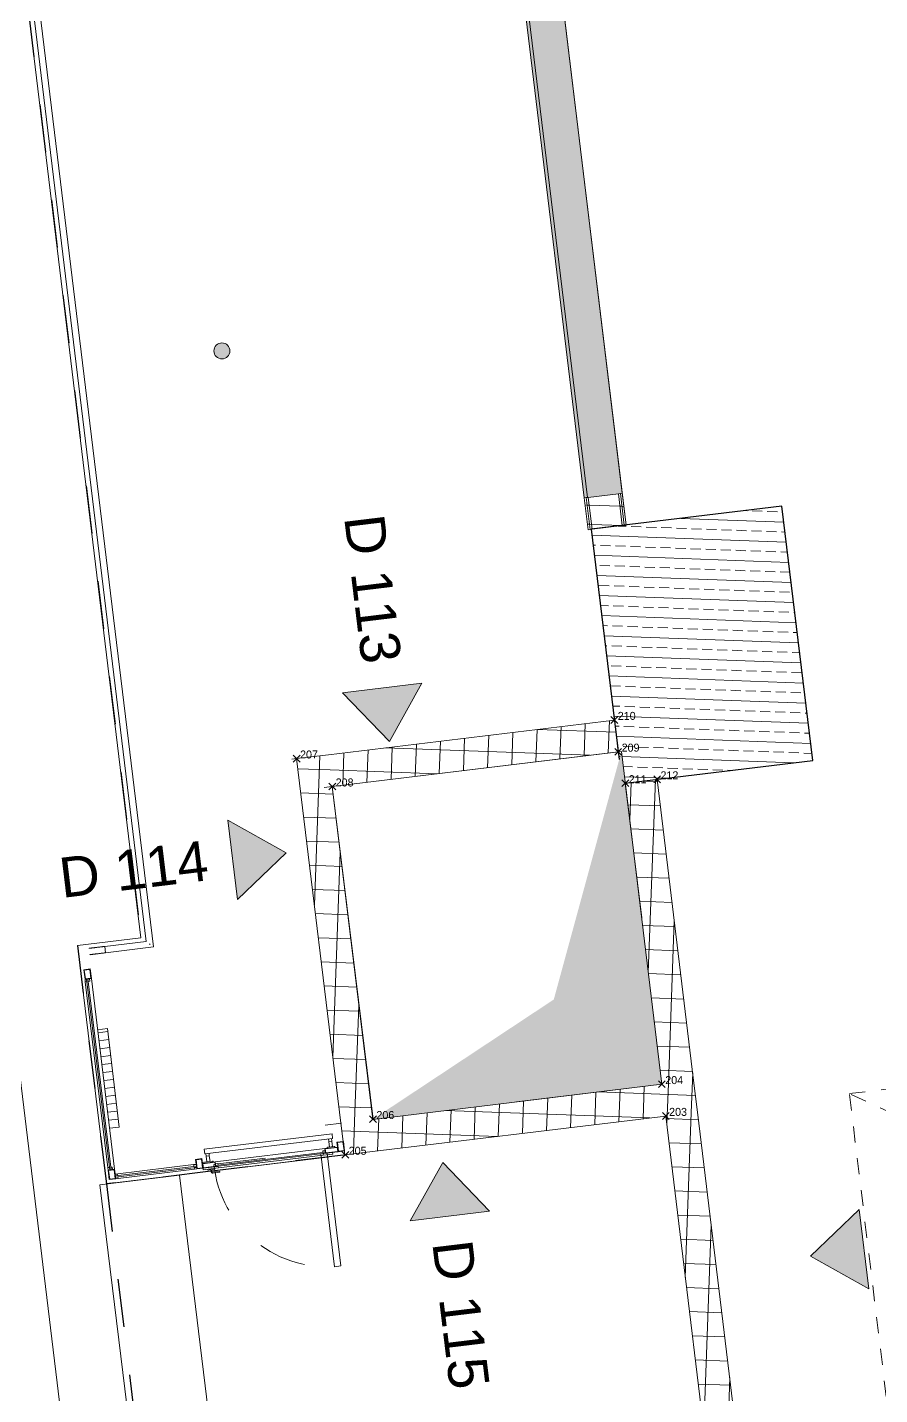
# Model space of a CAD drawing. Header units: metres. Extents: x 400403 to 400526, y 4543947 to 4544120.
# Drawn here: x 400443.17 to 400448.49, y 4544077.24 to 4544085.78 of the extents above; entities that cross this region are included whole.
import ezdxf

# ---------------------------------------------------------------- set-up
doc = ezdxf.new("R2010")
doc.units = ezdxf.units.M
for name, pattern in [('Dash', [0.6, 0.3, -0.3]), ('Dot 1mm', [0.09999999999999999, 0, -0.09999999999999999]), ('Hidden_2_', [0.6000000000000001, 0.4, -0.2])]:
    doc.linetypes.add(name, pattern=pattern)
for name, color, linetype, lineweight, true_color in [('A-----NPP', 7, 'Continuous', 15, 0x00a000), ('A_AREA', 4, 'Dash', 60, 0x00ffff), ('A_DOOR', 5, 'Continuous', 13, 0x0000ff), ('A_RC', 7, 'Continuous', 15, 0x007f00)]:
    doc.layers.add(name, color=color, linetype=linetype, lineweight=lineweight, true_color=true_color)
for name, color, linetype, lineweight in [('A-DETLGEM', 7, 'Continuous', 13), ('A_ELEVATION_2', 7, 'Continuous', 18), ('A_HANDRAIL', 7, 'Continuous', 5), ('A_HATCH', 7, 'Continuous', 18), ('A_PROJECTION', 7, 'Continuous', 5), ('A_SECTION_LINE', 7, 'Continuous', 5), ('A_TEXT_40', 7, 'Continuous', 5), ('A_WALL', 7, 'Continuous', 15), ('E-LITEEQM', 7, 'Continuous', 13), ('G-PLANOTM', 7, 'Continuous', 13)]:
    doc.layers.add(name, color=color, linetype=linetype, lineweight=lineweight)
doc.styles.add('Arial_1', font='Arial.ttf', dxfattribs={"height": 0.2499999999999998})
pattern_1 = [(45, (0, 0), (-0.1060660171779821, 0.1060660171779821), []), (135, (0, 0), (-0.1060660171779821, -0.1060660171779821), [])]
pattern_2 = [(45, (0, 0), (-0.08485281374238571, 0.08485281374238571), [])]

# ---------------------------------------------------------------- blocks, each defined once
blk = doc.blocks.new('Railing - balluster-3-2422213-PERON KAT _1_10 _-3_21_ KOTU TUĞLA DUVAR PLANI - 1_2')
at = {"layer": 'A_HANDRAIL', "color": 9, "true_color": 0xc0c0c0}
for p, q in [((1.149290304851974e-14, 0.09999999999996487), (-0.00233649790412032, 0.09999999999996487)), ((0.002336497904142958, 0.09999999999996487), (1.160438304608034e-14, 0.09999999999996487))]:
    blk.add_line(p, q, dxfattribs=at)
at = {"layer": 'A_HANDRAIL', "color": 9, "true_color": 0xc0c0c0, "flags": 128}
for points in [[(-0.01999999999996947, 0.1000000000000033), (-0.01999999999996947, 0.09600106658133595), (-0.01999999999996947, 0.0920085306030832), (-0.01999999999996947, 0.08802877927110549), (-0.01999999999996947, 0.08406817933857143), (-0.01999999999996947, 0.08013306692049216), (-0.01999999999997813, 0.07622973735728376), (-0.01999999999996947, 0.07236443514358318), (-0.01999999999996947, 0.06854334393838737), (-0.01999999999997813, 0.06477257667249048), (-0.01999999999997813, 0.0610581657691366), (-0.01999999999996947, 0.05740605349339981), (-0.01999999999996947, 0.0538220824458581), (-0.01999999999996947, 0.05031198621562659), (-0.01999999999996947, 0.0468813802079098), (-0.01999999999996947, 0.04353575266049266), (-0.01999999999996947, 0.04028045586375417), (-0.01999999999996947, 0.0371206975981512), (-0.01999999999997813, 0.03406153280285094), (-0.01999999999996947, 0.03110785548893989), (-0.01999999999996947, 0.02826439091005195), (-0.01999999999997813, 0.02553568800290762), (-0.01999999999997813, 0.02292611211010901), (-0.01999999999997813, 0.02043983799636163), (-0.01999999999997813, 0.01808084316990429), (-0.01999999999996947, 0.01585290151920937), (-0.01999999999997813, 0.01375957727566504), (-0.01999999999996947, 0.01180421931150452), (-0.01999999999997813, 0.009989955782346908), (-0.01999999999997813, 0.00831968912282207), (-0.01999999999996947, 0.006796091403271009), (-0.01999999999997813, 0.005421600055045599), (-0.01999999999996947, 0.004198413971069385), (-0.01999999999997813, 0.003128489988169713), (-0.01999999999996947, 0.002213539756461205), (-0.01999999999996947, 0.0014550270011473), (-0.01999999999996947, 0.0008541651808287498), (-0.01999999999996947, 0.0004119155462347181), (-0.01999999999997813, 0.0001289856024388428), (-0.01999999999997813, 5.827977003195884e-06), (-0.01999999999996947, -8.662937034387142e-15)], [(0.02000000000002144, 0), (0.0200000000000301, 7.998933390256298e-05), (0.0200000000000301, 0.0003198293697364079), (0.0200000000000301, 0.0007191364146111937), (0.0200000000000301, 0.001277271662432486), (0.0200000000000301, 0.001993342215877101), (0.0200000000000301, 0.002866202514790143), (0.0200000000000301, 0.003894456168915963), (0.0200000000000301, 0.005076458191757752), (0.02000000000002144, 0.006410317632200224), (0.02000000000002144, 0.007893900599706854), (0.0200000000000301, 0.009524833677993524), (0.02000000000002144, 0.0113005077220718), (0.0200000000000301, 0.01321808203222959), (0.0200000000000301, 0.01527448889865552), (0.02000000000002144, 0.01746643850903615), (0.0200000000000301, 0.01979042421156737), (0.0200000000000301, 0.02224272812490785), (0.0200000000000301, 0.02481942708590907), (0.0200000000000301, 0.02751639892590449), (0.02000000000002144, 0.03032932906528379), (0.0200000000000301, 0.03325371741586983), (0.0200000000000301, 0.03628488558013988), (0.0200000000000301, 0.03941798433564802), (0.0200000000000301, 0.0426480013927546), (0.0200000000000301, 0.0459697694131793), (0.0200000000000301, 0.04937797427672147), (0.0200000000000301, 0.05286716358262468), (0.0200000000000301, 0.05643175537232271), (0.0200000000000301, 0.06006604705937696), (0.02000000000002144, 0.06376422455232879), (0.0200000000000301, 0.06752037155612099), (0.0200000000000301, 0.0713284790367984), (0.0200000000000301, 0.07518245483476033), (0.0200000000000301, 0.0790761334108507), (0.0200000000000301, 0.08300328570996943), (0.0200000000000301, 0.08695762912618757), (0.0200000000000301, 0.09093283755356912), (0.0200000000000301, 0.09492255150663854), (0.0200000000000301, 0.098920388294173), (0.0200000000000301, 0.1000000000000033)]]:
    blk.add_lwpolyline(points, dxfattribs=at)
blk = doc.blocks.new('Railing - Railing-2421501-PERON KAT _1_10 _-3_21_ KOTU TUĞLA DUVAR PLANI - 1_2')
at = {"rotation": 324.0000000000003}
blk.add_blockref('Railing - balluster-3-2422213-PERON KAT _1_10 _-3_21_ KOTU TUĞLA DUVAR PLANI - 1_2', (39.66107619620168, 25.71316695641806), dxfattribs=at)
blk = doc.blocks.new('Top Rail Type - Top Rail_Internal_-2422219-PERON KAT _1_10 _-3_21_ KOTU TUĞLA DUVAR PLANI - 1_2')
at = {"layer": 'A_HANDRAIL', "color": 9, "true_color": 0xc0c0c0}
for p, q in [((39.91237047226997, 26.02501782238224), (28.91794168563008, 34.01317330636919)), ((28.89442982205756, 33.98081295607213), (39.85649871187574, 26.01616900617887)), ((39.85649871187574, 26.01616900617887), (39.70367438154346, 25.80582436090142)), ((39.73603506131847, 25.78231295080972), (39.91237047226997, 26.02501782238224)), ((39.7217449879427, 25.79269529684549), (39.71796445491916, 25.79544201486562))]:
    blk.add_line(p, q, dxfattribs=at)
blk.add_open_spline([(39.88117259773889, 26.02007536212536), (39.88165186392017, 26.02014979205661), (39.88274114001118, 26.02031957047269), (39.8844345921, 26.02059341426073), (39.88612804403722, 26.02086725815935), (39.88721732037897, 26.02103703639251), (39.88769658649818, 26.02111146636905)], degree=3, knots=[0.4627283698564631, 0.4627283698564631, 0.4627283698564631, 0.4627283698564631, 0.4791666666666667, 0.5, 0.5208333333333334, 0.5372716301434499, 0.5372716301434499, 0.5372716301434499, 0.5372716301434499], dxfattribs=at)
blk = doc.blocks.new('Top Rail Type - Top Rail_Internal_-V13-PERON KAT _1_10 _-3_21_ KOTU TUĞLA DUVAR PLANI - 1_2')
at = {"layer": 'A_HANDRAIL', "color": 9, "true_color": 0xc0c0c0}
for p, q in [((28.91794168563005, 34.01317330636916), (39.91237047226994, 26.02501782238222)), ((28.89442982205755, 33.98081295607211), (39.8564987118757, 26.01616900617886)), ((39.8564987118757, 26.01616900617886), (39.70367438154343, 25.8058243609014)), ((39.91237047226994, 26.02501782238222), (39.73603506131844, 25.78231295080971)), ((39.73603506131844, 25.78231295080971), (39.70367438154343, 25.8058243609014))]:
    blk.add_line(p, q, dxfattribs=at)
blk = doc.blocks.new('C1060_30_TUNNEL_PLATFORM EDGE - C1060_30_TUNNEL_PLATFORM EDGE-4192308-PERON KAT _1_10 _-3_21_ KOTU TUĞLA DUVAR PLANI - 1_2')
at = {"layer": 'G-PLANOTM'}
for p, q in [((0, 1.499999979749506), (0, 1.999999979749713)), ((63.81826129449785, 1.999999979749713), (0, 1.999999979749713)), ((63.13007033426197, 1.499999979749506), (0, 1.499999979749506))]:
    blk.add_line(p, q, dxfattribs=at)
blk = doc.blocks.new('E1010_70_PLATFORM ENDING DOOR - INT HOLLOW METAL-4233774-PERON KAT _1_10 _-3_21_ KOTU TUĞLA DUVAR PLANI - 1_2')
at = {"layer": 'A_DOOR', "color": 176, "true_color": 0x00007f}
for p, q in [((-0.3549999999999646, 0.7850000000000066), (-0.3149999999999646, 0.7850000000000066)), ((-0.3549999999999658, 0.07500000000000649), (-0.3549999999999646, 0.7850000000000066)), ((-0.3149999999999646, 0.7850000000000066), (-0.3149999999999658, 0.07500000000000637)), ((-0.3549999999999658, 0.07500000000000649), (-0.3149999999999658, 0.07500000000000642))]:
    blk.add_line(p, q, dxfattribs=at)
at = {"layer": 'A_DOOR', "color": 7, "lineweight": 5}
for p, q in [((0.3549999999999663, 0.1000000000009694), (-0.3550000000000071, 0.1000000000009717)), ((0.2072335025380465, 0.1000000000009698), (0.3549999999999663, 0.1000000000009694))]:
    blk.add_line(p, q, dxfattribs=at)
at = {"layer": 'A_DOOR'}
for p, q in [((0.368749999999992, 0.1124999999999939), (0.326249999999992, 0.1124999999999939)), ((0.326249999999992, 0.107499999999994), (0.368749999999992, 0.107499999999994)), ((0.354999999999967, 0.0900000000000142), (0.3549999999999713, 0.08500000000001533)), ((0.3563397459621478, 0.08999999999999421), (0.354999999999992, 0.08999999999999421)), ((0.354999999999992, 0.08999999999999421), (0.3649999999999921, 0.08999999999999421)), ((0.3649999999999921, 0.08999999999999421), (0.387499999999992, 0.08999999999999421)), ((0.373749999999992, 0.102499999999994), (0.373749999999992, 0.08999999999999415)), ((0.378749999999992, 0.08999999999999415), (0.378749999999992, 0.102499999999994)), ((0.387499999999992, 0.08999999999999421), (0.397499999999992, 0.08999999999999421)), ((0.397499999999992, 0.08999999999999421), (0.3961602540378363, 0.08999999999999421)), ((0.3974999999999703, 0.08500000000001533), (0.3974999999999659, 0.0900000000000142)), ((-0.4088969128587078, 0.0450000000000071), (-0.4088969128587078, 0.03947030485129997)), ((-0.4048619663790108, 0.03947030485128616), (-0.4088969128586765, 0.03947030485128615)), ((-0.4088969128586771, 0.03947030485128615), (-0.406128127817383, 0.03947030485128616)), ((-0.3640883171177384, 0.03947030485128614), (-0.4048619663790108, 0.03947030485128607)), ((-0.3945797254728821, 0.03947030485128535), (-0.3945797254728819, 0.003612440475016211)), ((-0.3945797254728815, 0.003612440475016215), (-0.3745797254728815, 0.003612440475016254)), ((-0.3945797254728814, -0.01174669302401359), (-0.3945797254728815, 0.003612440475016215)), ((-0.374579725472882, 0.03947030485128538), (-0.374579725472882, 0.003612440475016249)), ((-0.374579725472882, 0.003612440475016194), (-0.3745797254728819, -0.01175939147384007)), ((-0.3600725658610873, 0.03947030485128617), (-0.3640883171177384, 0.03947030485128616)), ((-0.3629821546982512, 0.03947030485128616), (-0.3600725658610869, 0.03947030485128617)), ((-0.3600725658611169, 0.03947030485130863), (-0.3600725658611126, 0.0450000000000071)), ((-0.345000000000015, 0.0449999999999941), (0.3449999999999889, 0.0449999999999941)), ((-0.3300000000000079, 0.08499999999999422), (0.3299999999999923, 0.08499999999999172)), ((0.3581801474066238, 0.0450000000000071), (0.3581801474066151, 0.03947030485130863)), ((0.3621958986632987, 0.03947030485128752), (0.3581801474066478, 0.0394703048512875)), ((0.3581801474066484, 0.0394703048512875), (0.3610897362438126, 0.03947030485128752)), ((0.4119695518584635, 0.03947030485128761), (0.3621958986632987, 0.03947030485128752)), ((0.3770827252608803, 0.03947030485128752), (0.3770827252608804, 0.003612440475018922)), ((0.3770827252608809, 0.003612440475018927), (0.3970827252608808, 0.003612440475018965)), ((0.3770827252608809, -0.01174289858431467), (0.3770827252608809, 0.003612440475018925)), ((0.3970827252608803, 0.03947030485128755), (0.3970827252608804, 0.003612440475018961)), ((0.3970827252608804, 0.003612440475018956), (0.3970827252608805, -0.01174289858431473)), ((0.4160044983381292, 0.03947030485128761), (0.4119695518584635, 0.03947030485128761)), ((0.4132357132968352, 0.03947030485128761), (0.4160044983381294, 0.03947030485128761)), ((0.4160044983381087, 0.03947030485130863), (0.4160044983381, 0.0450000000000071)), ((0.4649999999999923, 0.04499999999999139), (0.9749999999999921, 0.04499999999999139)), ((0.9599999999999896, 0.07499999999999162), (0.4799999999999947, 0.07499999999999162)), ((0.974999999999992, 0.01499999999999172), (0.974999999999992, -1.185000000000009)), ((0.4044440494718994, -0.01174289858429213), (-0.4005559505281082, -0.01174289858429213)), ((-0.4005559505280793, -0.04174289858431221), (-0.4005559505280795, -0.01174289858431221)), ((-0.4005559505281082, -0.04174289858429397), (0.4044440494718994, -0.04174289858429397)), ((0.4044440494719205, -0.01174289858430946), (0.4044440494719206, -0.04174289858430946)), ((1.014999999999992, -1.170000000000006), (1.014999999999992, -1.082867129298393e-14))]:
    blk.add_line(p, q, dxfattribs=at)
at = {"layer": 'A_DOOR', "lineweight": 15}
for p, q in [((-0.4250000000000078, 0.07499999999999432), (-0.4650000000000077, 0.07499999999999432)), ((-0.4650000000000077, 0.07499999999999432), (-0.4650000000000079, 0.01499999999999442)), ((-0.4650000000000079, 0.01499999999999442), (-0.4250000000000079, 0.01499999999999442)), ((-0.4625000000000079, 0.0174999999999944), (-0.4625000000000078, 0.07249999999999435)), ((-0.4625000000000078, 0.07249999999999435), (-0.4275000000000077, 0.07249999999999435)), ((-0.4275000000000079, 0.0174999999999944), (-0.4625000000000079, 0.0174999999999944)), ((-0.4275000000000077, 0.07249999999999435), (-0.4275000000000079, 0.0174999999999944)), ((-0.3450000000000079, 0.07499999999999432), (-0.4250000000000079, 0.07499999999999432)), ((-0.4250000000000079, 0.07499999999999432), (-0.4250000000000079, 0.0449999999999941)), ((-0.4250000000000079, 0.01499999999999442), (-0.4250000000000078, 0.07499999999999432)), ((-0.4250000000000079, 0.0449999999999941), (-0.3450000000000079, 0.0449999999999941)), ((-0.4225000000000079, 0.04749999999999407), (-0.4225000000000079, 0.07249999999999435)), ((-0.4225000000000079, 0.07249999999999435), (-0.3475000000000079, 0.07249999999999435)), ((-0.3475000000000079, 0.04749999999999407), (-0.4225000000000079, 0.04749999999999407)), ((-0.3300000000000079, 0.08499999999999422), (-0.3900000000000078, 0.08499999999999422)), ((-0.3900000000000078, 0.08499999999999422), (-0.3900000000000078, 0.07499999999999432)), ((-0.3900000000000078, 0.07499999999999432), (-0.330000000000008, 0.07499999999999432)), ((-0.3475000000000079, 0.07249999999999435), (-0.3475000000000079, 0.04749999999999407)), ((0.3449999999999924, 0.07499999999999432), (-0.3450000000000079, 0.07499999999999432)), ((-0.3450000000000079, 0.07499999999999432), (-0.3450000000000079, 0.0669999999999918)), ((-0.3450000000000079, 0.0449999999999941), (-0.3450000000000079, 0.07499999999999432)), ((-0.3450000000000079, 0.0669999999999918), (0.3449999999999924, 0.0669999999999918)), ((-0.330000000000008, 0.06699999999999397), (-0.3450000000000079, 0.06699999999999397)), ((-0.3450000000000079, 0.06699999999999397), (-0.3450000000000079, 0.05699999999999408)), ((-0.3450000000000079, 0.05699999999999408), (-0.330000000000008, 0.05699999999999408)), ((-0.330000000000008, 0.07499999999999432), (-0.3300000000000079, 0.08499999999999422)), ((-0.330000000000008, 0.05699999999999408), (-0.330000000000008, 0.06699999999999397)), ((0.4249999999999924, 0.08499999999999151), (0.3299999999999924, 0.08499999999999151)), ((0.3299999999999924, 0.08499999999999151), (0.3299999999999924, 0.07499999999999162)), ((0.3299999999999924, 0.07499999999999162), (0.4249999999999923, 0.07499999999999162)), ((0.3449999999999924, 0.0669999999999918), (0.3299999999999924, 0.0669999999999918)), ((0.3299999999999924, 0.0669999999999918), (0.3299999999999924, 0.05699999999999192)), ((0.3299999999999924, 0.05699999999999192), (0.3449999999999924, 0.05699999999999192)), ((0.3449999999999924, 0.0669999999999918), (0.3449999999999924, 0.07499999999999432)), ((0.4249999999999923, 0.07499999999999162), (0.3449999999999924, 0.07499999999999162)), ((0.3449999999999924, 0.07499999999999162), (0.3449999999999924, 0.04499999999999139)), ((0.3449999999999924, 0.05699999999999192), (0.3449999999999924, 0.0669999999999918)), ((0.3449999999999924, 0.04499999999999139), (0.4249999999999923, 0.04499999999999139)), ((0.3474999999999923, 0.04749999999999137), (0.3474999999999923, 0.07249999999999164)), ((0.3474999999999923, 0.07249999999999164), (0.4224999999999923, 0.07249999999999164)), ((0.4224999999999923, 0.04749999999999137), (0.3474999999999923, 0.04749999999999137)), ((0.4224999999999923, 0.07249999999999164), (0.4224999999999923, 0.04749999999999137)), ((0.4249999999999923, 0.07499999999999162), (0.4249999999999924, 0.08499999999999151)), ((0.4249999999999923, 0.04499999999999139), (0.4249999999999923, 0.07499999999999162)), ((0.4649999999999924, 0.07499999999999162), (0.4249999999999923, 0.07499999999999162)), ((0.4249999999999923, 0.07499999999999162), (0.4249999999999922, 0.01499999999999172)), ((0.4249999999999922, 0.01499999999999172), (0.4649999999999923, 0.01499999999999172)), ((0.4274999999999923, 0.01749999999999169), (0.4274999999999924, 0.07249999999999164)), ((0.4274999999999924, 0.07249999999999164), (0.4624999999999925, 0.07249999999999164)), ((0.4624999999999923, 0.01749999999999169), (0.4274999999999923, 0.01749999999999169)), ((0.4624999999999925, 0.07249999999999164), (0.4624999999999923, 0.01749999999999169)), ((0.4799999999999925, 0.07499999999999324), (0.4649999999999924, 0.07499999999999324)), ((0.4649999999999924, 0.07499999999999324), (0.4649999999999924, 0.06499999999999334)), ((0.4649999999999923, 0.01499999999999172), (0.4649999999999924, 0.07499999999999162)), ((0.974999999999992, 0.06499999999999388), (0.4649999999999921, 0.06499999999999388)), ((0.4649999999999921, 0.06499999999999388), (0.4649999999999921, 0.05699999999999138)), ((0.4649999999999924, 0.06499999999999334), (0.4799999999999925, 0.06499999999999334)), ((0.4649999999999921, 0.05699999999999138), (0.974999999999992, 0.05699999999999138)), ((0.4799999999999925, 0.05699999999999138), (0.4649999999999924, 0.05699999999999138)), ((0.4649999999999924, 0.05699999999999138), (0.4649999999999924, 0.04699999999999148)), ((0.4649999999999924, 0.04699999999999148), (0.4799999999999925, 0.04699999999999148)), ((0.4799999999999925, 0.06499999999999334), (0.4799999999999925, 0.07499999999999324)), ((0.4799999999999925, 0.04699999999999148), (0.4799999999999925, 0.05699999999999138)), ((0.9749999999999921, 0.07499999999999162), (0.959999999999992, 0.07499999999999162)), ((0.959999999999992, 0.07499999999999162), (0.959999999999992, 0.06499999999999172)), ((0.959999999999992, 0.06499999999999172), (0.9749999999999921, 0.06499999999999172)), ((0.9749999999999921, 0.05699999999998975), (0.959999999999992, 0.05699999999998975)), ((0.959999999999992, 0.05699999999998975), (0.959999999999992, 0.04699999999998986)), ((0.959999999999992, 0.04699999999998986), (0.9749999999999921, 0.04699999999998986)), ((0.9749999999999921, 0.06499999999999172), (0.9749999999999921, 0.07499999999999162)), ((1.014999999999992, 0.07499999999999162), (0.9749999999999922, 0.07499999999999162)), ((0.9749999999999922, 0.07499999999999162), (0.974999999999992, 0.01499999999999172)), ((0.974999999999992, 0.05699999999999138), (0.974999999999992, 0.06499999999999388)), ((0.9749999999999921, 0.04699999999998986), (0.9749999999999921, 0.05699999999998975)), ((0.974999999999992, 0.01499999999999172), (1.014999999999992, 0.01499999999999172)), ((0.9774999999999919, 0.01749999999999007), (0.9774999999999922, 0.07249999999999002)), ((0.9774999999999922, 0.07249999999999002), (1.012499999999992, 0.07249999999999002)), ((1.012499999999992, 0.01749999999999007), (0.9774999999999919, 0.01749999999999007)), ((0.9869999999999904, 0.01499999999999172), (0.9869999999999904, -8.595257838805992e-15)), ((0.9969999999999903, 0.01499999999999165), (0.9869999999999904, 0.01499999999999172)), ((0.9969999999999897, 0.01499999999999172), (0.9969999999999886, -1.185000000000009)), ((1.004999999999992, 0.01499999999999171), (0.9969999999999897, 0.01499999999999172)), ((0.9969999999999903, -8.662937034387142e-15), (0.9969999999999903, 0.01499999999999165)), ((1.004999999999991, -1.185000000000009), (1.004999999999992, 0.01499999999999172)), ((1.004999999999992, 0.01499999999999172), (1.004999999999992, -8.595257838805992e-15)), ((1.014999999999992, 0.01499999999999165), (1.004999999999992, 0.01499999999999172)), ((1.012499999999992, 0.07249999999999002), (1.012499999999992, 0.01749999999999007)), ((1.014999999999992, 0.01499999999999172), (1.014999999999992, 0.07499999999999162)), ((1.014999999999992, -8.662937034387142e-15), (1.014999999999992, 0.01499999999999165)), ((0.9869999999999904, -8.595257838805992e-15), (0.9969999999999903, -8.662937034387142e-15)), ((1.004999999999992, -8.595257838805992e-15), (1.014999999999992, -8.662937034387142e-15)), ((1.014999999999992, -1.185000000000009), (0.9749999999999922, -1.185000000000009)), ((0.9749999999999922, -1.185000000000009), (0.974999999999992, -1.245000000000009)), ((0.9774999999999919, -1.242500000000011), (0.9774999999999922, -1.187500000000011)), ((0.9774999999999922, -1.187500000000011), (1.012499999999992, -1.187500000000011)), ((0.9869999999999888, -1.170000000000009), (0.9869999999999886, -1.185000000000009)), ((0.9969999999999885, -1.170000000000009), (0.9869999999999888, -1.170000000000009)), ((0.9869999999999886, -1.185000000000009), (0.9969999999999881, -1.185000000000009)), ((0.9969999999999881, -1.185000000000009), (0.9969999999999885, -1.170000000000009)), ((0.9969999999999886, -1.185000000000009), (1.004999999999991, -1.185000000000009)), ((1.004999999999991, -1.170000000000009), (1.00499999999999, -1.185000000000009)), ((1.01499999999999, -1.170000000000009), (1.004999999999991, -1.170000000000009)), ((1.00499999999999, -1.185000000000009), (1.01499999999999, -1.185000000000009)), ((1.012499999999992, -1.187500000000011), (1.012499999999992, -1.242500000000011)), ((1.01499999999999, -1.185000000000009), (1.01499999999999, -1.170000000000009)), ((1.014999999999992, -1.245000000000009), (1.014999999999992, -1.185000000000009)), ((0.974999999999992, -1.245000000000009), (1.014999999999992, -1.245000000000009)), ((1.012499999999992, -1.242500000000011), (0.9774999999999919, -1.242500000000011))]:
    blk.add_line(p, q, dxfattribs=at)
at = {"layer": 'A_DOOR', "color": 7, "linetype": 'Dash', "lineweight": 5}
for p, q in [((0.3299999999999904, 0.06000000000096977), (-0.2504822335025483, 0.06000000000097165)), ((0.2072335025380255, 0.06000000000097017), (0.3299999999999879, 0.06000000000096977)), ((0.3474999999999928, 0.06000000000096972), (0.3549999999999531, 0.06000000000096969)), ((0.3549999999999531, 0.06000000000096969), (0.3474999999999936, 0.06000000000096972))]:
    blk.add_line(p, q, dxfattribs=at)
at = {"layer": 'A_DOOR', "linetype": 'Dash', "lineweight": 5}
blk.add_arc((-0.3549999999999656, 0.07500000000000649), 0.7100000000000009, 358.999999999999, 89.99999999999997, dxfattribs=at)
at = {"layer": 'A_DOOR'}
for centre, radius, start, end in [((0.326249999999992, 0.1099999999999939), 0.002500000000000002, 90, 269.9999999999996), ((0.368749999999992, 0.102499999999994), 0.009999999999999986, 359.9999999999989, 89.9999999999993), ((0.368749999999992, 0.102499999999994), 0.005000000000000013, 1.526666247102488e-13, 90.00000000000017)]:
    blk.add_arc(centre, radius, start, end, dxfattribs=at)
blk = doc.blocks.new('M_Pendant Light - Linear - Lamp - 620mm - 120V-5291967-PERON KAT _1_10 _-3_21_ KOTU TUĞLA DUVAR PLANI - 1_2')
at = {"layer": 'E-LITEEQM'}
for p, q in [((-0.3100000000000052, 0.03999999999999997), (-0.3100000000000052, -0.02145037555258193)), ((0.3099999999999954, 0.03999999999999997), (-0.3100000000000052, 0.03999999999999997)), ((-0.2900000000000187, -0.02145065582055754), (-0.2900000000000187, 0.04000000000000271)), ((-0.2400000000000233, -0.02145135649050857), (-0.2400000000000233, 0.03999999999999996)), ((-0.1900000000000279, -0.02145205716045652), (-0.1900000000000279, 0.03999999999999996)), ((-0.1400000000000279, -0.02145275783040933), (-0.1400000000000279, 0.03999999999999997)), ((-0.09000000000002786, -0.02145345850034925), (-0.09000000000002786, 0.03999999999999997)), ((-0.04000000000002786, -0.0214541591703101), (-0.04000000000002786, 0.03999999999999999)), ((-0.04000000000000844, -0.02145415917030917), (-0.04000000000000844, 0.03999999999999997)), ((0.009999999999976746, -0.02145485984025139), (0.009999999999976746, 0.03999999999999997)), ((0.009999999999991568, -0.02145485984025139), (0.009999999999991568, 0.03999999999999997)), ((0.05999999999997675, -0.02145556051019118), (0.05999999999997675, 0.03999999999999997)), ((0.05999999999999157, -0.02145556051020165), (0.05999999999999157, 0.03999999999999997)), ((0.1099999999999916, -0.02145626118015192), (0.1099999999999916, 0.03999999999999997)), ((0.1599999999999916, -0.02145696185010218), (0.1599999999999916, 0.03999999999999997)), ((0.2099999999999916, -0.02145766252005002), (0.2099999999999916, 0.03999999999999997)), ((0.2599999999999916, -0.02145836319000028), (0.2599999999999916, 0.03999999999999997)), ((0.3099999999999916, -0.02145906385995055), (0.3099999999999916, 0.03999999999999997)), ((0.3099999999999954, -0.0214590638599425), (0.3099999999999954, 0.03999999999999997))]:
    blk.add_line(p, q, dxfattribs=at)
blk = doc.blocks.new('M09-PRT-S24-ZZ-M3-ARC-01_rvt-1-PERON KAT _1_10 _-3_21_ KOTU TUĞLA DUVAR PLANI - 1_2')
at = {"layer": 'A_HATCH', "lineweight": 5, "true_color": 0x787878}
h = blk.add_hatch(dxfattribs=at)
h.set_pattern_fill('FP_3', color=8, style=0, pattern_type=2)
h.set_pattern_definition(pattern_2)
h.paths.add_polyline_path([(39.86803636429693, 29.8089388090975), (39.97971556223251, 29.96265203802874), (39.81791216335751, 30.08020908848724), (39.70623296542195, 29.926495859556)], flags=0)
h = blk.add_hatch(dxfattribs=at)
h.set_pattern_fill('FP_2', color=8, style=0, pattern_type=2)
h.set_pattern_definition(pattern_1)
h.paths.add_polyline_path([(39.94000133498034, 27.52616783026767), (40.99772123016041, 28.98199437091617), (40.83591783128542, 29.09955142137467), (39.77819793610535, 27.64372488072617)], flags=0)
h = blk.add_hatch(dxfattribs=at)
h.set_pattern_fill('FP_2', color=8, style=0, pattern_type=2)
h.set_pattern_definition(pattern_1)
h.paths.add_polyline_path([(42.7036797284086, 27.76758735522955), (42.8212396738873, 27.92938865070968), (41.28901891760837, 29.04265407936376), (41.17145897212968, 28.88085278388364), (42.70363065206353, 27.76762301262298)], flags=0)
h = blk.add_hatch(dxfattribs=at)
h.set_pattern_fill('FP_2', color=8, style=0, pattern_type=2)
h.set_pattern_definition(pattern_1)
h.paths.add_polyline_path([(41.67808467483531, 26.01586183068234), (42.98303325570087, 27.81183430974867), (42.82123196019484, 27.92939425524617), (41.51628548280186, 26.13342467114359)], flags=0)
h = blk.add_hatch(dxfattribs=at)
h.set_pattern_fill('FP_2', color=8, style=0, pattern_type=2)
h.set_pattern_definition(pattern_1)
h.paths.add_polyline_path([(44.40748458847671, 26.52965408738045), (44.52504163895402, 26.69145748628135), (42.98303325570087, 27.81183430974867), (42.86547041522081, 27.6500351176893), (44.13202136498218, 26.72979736459779)], flags=0)
h = blk.add_hatch(dxfattribs=at)
h.set_pattern_fill('FP_2', color=8, style=0, pattern_type=2)
h.set_pattern_definition(pattern_1)
h.paths.add_polyline_path([(41.51642438859939, 26.13361584418539), (41.6339872291359, 26.29541503632244), (39.77819793610535, 27.64372488072617), (39.66064088564686, 27.48192148185118), (41.49906584420263, 26.1462275649139)], flags=0)
at = {"layer": 'A_WALL', "lineweight": 5, "true_color": 0xc0c0c0}
blk.add_hatch(color=9, dxfattribs=at).paths.add_polyline_path([(39.69153833411463, 29.90627043469662), (39.83260679466484, 30.10043451334661), (37.32465411210251, 31.92256879545333), (37.18358565155231, 31.72840471680334), (38.11383731748605, 31.05253731975461)], flags=0)
at = {"layer": 'A_WALL', "true_color": 0x787878}
h = blk.add_hatch(dxfattribs=at)
h.set_pattern_fill('FP_3', color=8, style=0, pattern_type=2)
h.set_pattern_definition(pattern_2)
h.paths.add_polyline_path([(39.97971556223251, 29.96265203802874), (39.98706287788617, 29.97276475045842), (39.82525947901117, 30.09032180091692), (39.81791216335751, 30.08020908848724)], flags=0)
h = blk.add_hatch(dxfattribs=at)
h.set_pattern_fill('FP_3', color=8, style=0, pattern_type=2)
h.set_pattern_definition(pattern_2)
h.paths.add_polyline_path([(39.98706287788617, 29.97276475045842), (39.99441019353981, 29.98287746288811), (39.83260679466483, 30.10043451334661), (39.82525947901117, 30.09032180091692)], flags=0)
h = blk.add_hatch(dxfattribs=at)
h.set_pattern_fill('FP_3', color=8, style=0, pattern_type=2)
h.set_pattern_definition(pattern_2)
h.paths.add_polyline_path([(39.85334173298963, 29.78871338423813), (39.86068904864328, 29.79882609666781), (39.69888564976829, 29.91638314712631), (39.69153833411462, 29.90627043469662)], flags=0)
h = blk.add_hatch(dxfattribs=at)
h.set_pattern_fill('FP_3', color=8, style=0, pattern_type=2)
h.set_pattern_definition(pattern_2)
h.paths.add_polyline_path([(39.86068904864328, 29.79882609666781), (39.86803636429693, 29.8089388090975), (39.70623296542195, 29.926495859556), (39.69888564976829, 29.91638314712631)], flags=0)
at = {"layer": 'A_AREA', "lineweight": 25}
for p, q in [((28.77971857033575, 34.02708218031207), (39.81788444834311, 26.00738523876203)), ((41.67212001206333, 26.00751763855071), (41.1860064836094, 25.33847363340096)), ((39.58276581259489, 25.68378173575965), (40.79629130427668, 24.80210385723433)), ((41.18306745998098, 25.3344286191718), (40.79629130427662, 24.80210385723424)), ((40.79629130427662, 24.80210385723424), (91.91416073090599, -12.3372022222376))]:
    blk.add_line(p, q, dxfattribs=at)
at = {"layer": 'A_ELEVATION_2', "color": 8, "lineweight": 5, "true_color": 0x808080}
for p, q in [((39.82525947901114, 30.0903218009169), (39.81791216335748, 30.08020908848721)), ((39.8326067946648, 30.10043451334659), (39.82525947901114, 30.0903218009169)), ((39.99441019353979, 29.98287746288809), (39.8326067946648, 30.10043451334659)), ((39.98706287788613, 29.9727647504584), (39.99441019353979, 29.98287746288809)), ((39.69888564976825, 29.9163831471263), (39.6915383341146, 29.90627043469661)), ((39.6915383341146, 29.90627043469661), (39.85334173298959, 29.7887133842381)), ((39.7062329654219, 29.92649585955598), (39.69888564976825, 29.9163831471263)), ((39.97971556223248, 29.96265203802872), (39.98706287788613, 29.9727647504584)), ((39.86068904864325, 29.79882609666779), (39.86803636429691, 29.80893880909748)), ((39.85334173298959, 29.7887133842381), (39.86068904864325, 29.79882609666779))]:
    blk.add_line(p, q, dxfattribs=at)
at = {"layer": 'A_ELEVATION_2', "color": 8, "lineweight": 13, "true_color": 0x808080}
for p, q in [((39.97971556223248, 29.96265203802872), (39.81791216335748, 30.08020908848722)), ((39.98706287788613, 29.9727647504584), (39.82525947901114, 30.0903218009169)), ((39.86068904864325, 29.79882609666779), (39.69888564976825, 29.9163831471263)), ((39.86803636429691, 29.80893880909748), (39.70623296542192, 29.92649585955598))]:
    blk.add_line(p, q, dxfattribs=at)
at = {"layer": 'A_ELEVATION_2', "lineweight": 20}
for p, q in [((40.83591783128539, 29.09955142137464), (39.77819793610531, 27.64372488072615)), ((40.99772123016039, 28.98199437091615), (40.83591783128539, 29.09955142137464)), ((41.28901891760834, 29.04265407936375), (41.17145897212965, 28.88085278388362)), ((42.82123967388726, 27.92938865070965), (41.28901891760834, 29.04265407936375)), ((39.94000133498031, 27.52616783026765), (40.99772123016039, 28.98199437091615)), ((41.17145897212965, 28.88085278388362), (41.85651169976778, 28.38311411577104)), ((42.98303325570084, 27.81183430974865), (42.82123196019481, 27.92939425524615)), ((42.70366911985266, 27.76759506337659), (42.16591457067069, 27.02749511998806)), ((44.52504163895399, 26.69145748628133), (42.98303325570084, 27.81183430974865)), ((39.77819793610531, 27.64372488072615), (39.66064088564682, 27.48192148185116)), ((41.67808467483529, 26.01586183068233), (42.86547041522078, 27.65003511768928)), ((42.86547041522078, 27.65003511768928), (44.40748458847668, 26.52965408738044)), ((41.63398722913588, 26.29541503632242), (39.94000133498031, 27.52616783026765)), ((39.66064088564682, 27.48192148185116), (41.51642438859935, 26.13361584418536)), ((41.51642438859937, 26.13361584418535), (41.51628548280182, 26.13342467114358)), ((41.51628548280182, 26.13342467114358), (41.67808467483529, 26.01586183068233))]:
    blk.add_line(p, q, dxfattribs=at)
at = {"layer": 'A_RC'}
for p, q in [((28.77971857033575, 34.02708218031207), (39.81788444834311, 26.00738523876203)), ((37.00110616902109, 32.15776390287206), (39.99446904820836, 29.98295846938985)), ((39.70329403916046, 29.92245077458412), (37.19534135659816, 31.74458505669079)), ((40.57049859545501, 30.77579512387731), (41.86492578645491, 29.83533872020934)), ((44.61947542252319, 21.46234447889941), (34.99217318946129, 28.45698898117982)), ((39.81788444834311, 26.00738523876203), (39.58276581259489, 25.68378173575965)), ((41.1860010891866, 25.33847755279404), (41.67827975294054, 26.01602103860557)), ((39.58276581259489, 25.68378173575965), (40.79629130427646, 24.80210385723436)), ((40.79629130427646, 24.80210385723436), (41.18306210624004, 25.33443250900691))]:
    blk.add_line(p, q, dxfattribs=at)
at = {"layer": 'A_WALL'}
for p, q in [((37.32465411210247, 31.92256879545331), (39.83260679466481, 30.10043451334658)), ((39.6915383341146, 29.9062704346966), (37.18358565155228, 31.72840471680332))]:
    blk.add_line(p, q, dxfattribs=at)
at = {"layer": 'A_WALL', "color": 8, "lineweight": 5, "true_color": 0x808080}
for p, q in [((39.81791216335748, 30.08020908848721), (39.7062329654219, 29.92649585955598)), ((39.86803636429691, 29.80893880909748), (39.97971556223248, 29.96265203802872))]:
    blk.add_line(p, q, dxfattribs=at)
at = {"lineweight": 15}
for name in ['Railing - Railing-2421501-PERON KAT _1_10 _-3_21_ KOTU TUĞLA DUVAR PLANI - 1_2', 'Top Rail Type - Top Rail_Internal_-2422219-PERON KAT _1_10 _-3_21_ KOTU TUĞLA DUVAR PLANI - 1_2', 'Top Rail Type - Top Rail_Internal_-V13-PERON KAT _1_10 _-3_21_ KOTU TUĞLA DUVAR PLANI - 1_2']:
    blk.add_blockref(name, (0, 0), dxfattribs=at)
for name, p, rotation in [('E1010_70_PLATFORM ENDING DOOR - INT HOLLOW METAL-4233774-PERON KAT _1_10 _-3_21_ KOTU TUĞLA DUVAR PLANI - 1_2', (41.32480131188731, 25.69961542654234), 233.9991970913853), ('M_Pendant Light - Linear - Lamp - 620mm - 120V-5291967-PERON KAT _1_10 _-3_21_ KOTU TUĞLA DUVAR PLANI - 1_2', (40.31676473146383, 25.25335966836108), 324.0000000000035), ('C1060_30_TUNNEL_PLATFORM EDGE - C1060_30_TUNNEL_PLATFORM EDGE-4192308-PERON KAT _1_10 _-3_21_ KOTU TUĞLA DUVAR PLANI - 1_2', (39.89113104319999, 23.55619662124861), 324.0000000000001)]:
    blk.add_blockref(name, p, dxfattribs=dict(at, rotation=rotation))
blk = doc.blocks.new('M09-PRT-S24-ZZ-M3-STR-01_rvt-1-PERON KAT _1_10 _-3_21_ KOTU TUĞLA DUVAR PLANI - 1_2')
at = {"layer": 'A_RC', "lineweight": 5, "true_color": 0x787878}
h = blk.add_hatch(dxfattribs=at)
h.set_pattern_fill('FP_1', color=8, style=0, pattern_type=2)
h.set_pattern_definition([(45, (0, 0), (-0.08838834764831845, 0.08838834764831845), []), (45, (0.08800000000000001, 0), (-0.08838834764831845, 0.08838834764831845), [0.063, -0.031])])
h.paths.add_polyline_path([(41.1713533203783, 28.88071811641542), (41.86486693248219, 29.83525771371585), (40.57043974148228, 30.77571411738382), (39.86509743873131, 29.80489372413389), (41.03745283322342, 28.95312767209885), (41.00939274536847, 28.99834381070141), (41.12292934123412, 28.91588657742255)], flags=0)
at = {"layer": 'A_RC'}
for p, q in [((28.77909411677864, 34.02622269277484), (39.81725999253555, 26.00652575286142)), ((41.63461264860041, 26.29756962697162), (39.94000133566955, 27.5261678302679))]:
    blk.add_line(p, q, dxfattribs=at)
at = {"layer": 'A_RC', "color": 7, "lineweight": 25}
for p, q in [((40.57043974148225, 30.77571411738379), (39.86509743873128, 29.80489372413386)), ((41.86486693248217, 29.83525771371582), (40.57043974148225, 30.77571411738379)), ((39.86509743873128, 29.80489372413386), (41.0374528332234, 28.95312767209882)), ((41.17135332037827, 28.88071811641539), (41.86486693248217, 29.83525771371582))]:
    blk.add_line(p, q, dxfattribs=at)
blk = doc.blocks.new('M_Shaft Opening_Overhead Projection - Shaft opening symbol-931150-PERON KAT _1_10 _-3_21_ KOTU TUĞLA DUVAR PLANI - 1_2')
at = {"layer": 'A-DETLGEM', "linetype": 'Dot 1mm', "lineweight": 5}
for p, q in [((-1.753212227333262, 2.861881058492397), (1.753212227333262, 2.861881058492397)), ((-1.753212227333262, -2.861881058492395), (-1.753212227333262, 2.861881058492396)), ((1.753212227333262, 2.861881058492397), (-1.753212227333262, -2.861881058492394)), ((1.753212227333262, -2.861881058492395), (-1.753212227333262, 2.861881058492396)), ((1.753212227333262, 2.861881058492397), (1.753212227333262, -2.861881058492394)), ((1.753212227333262, -2.861881058492395), (-1.753212227333262, -2.861881058492395))]:
    blk.add_line(p, q, dxfattribs=at)
blk = doc.blocks.new('M_Shaft Opening Symbol1 - Shaft opening symbol 2-2959014-PERON KAT _1_10 _-3_21_ KOTU TUĞLA DUVAR PLANI - 1_2')
at = {"layer": 'A-DETLGEM', "true_color": 0xc0c0c0}
blk.add_hatch(color=9, dxfattribs=at).paths.add_polyline_path([(1.046956588261809, -0.909890320125843), (1.046956588261809, 0.9098903201259253), (-1.046956588261757, 0.9098903201259166), (0.4403630415112155, 0.3032967733753316), (0.7857794755973275, -0.3875360947968927)], flags=0)
at = {"layer": 'A-DETLGEM'}
for p, q in [((-1.046956588261783, 0.9098903201258868), (1.046956588261783, 0.9098903201258868)), ((-1.046956588261783, -0.9098903201258864), (-1.046956588261783, 0.9098903201258868)), ((1.046956588261783, 0.9098903201258868), (1.046956588261783, -0.9098903201258864)), ((1.046956588261783, -0.9098903201258864), (-1.046956588261783, -0.9098903201258864))]:
    blk.add_line(p, q, dxfattribs=at)
blk = doc.blocks.new('Elevation - Filled Arrow-693709-PERON KAT _1_10 _-3_21_ KOTU TUĞLA DUVAR PLANI - 1_2')
at = {"layer": 'A_SECTION_LINE'}
blk.add_hatch(color=256, dxfattribs=at).paths.add_polyline_path([(6.591881948714948e-07, 0.005843741991433941), (0.002531957843382645, 0.002468698742516678), (-0.002450179215144995, 0.002468698742516693)], flags=0)
for p, q in [((6.591881948721558e-07, 0.005843741991433941), (-0.002450179215144995, 0.002468698742516693)), ((0.002531957843382645, 0.002468698742516679), (6.591881948714948e-07, 0.005843741991433941)), ((-0.002450179215144993, 0.002468698742516694), (0.002531957843382645, 0.002468698742516678))]:
    blk.add_line(p, q, dxfattribs=at)
blk = doc.blocks.new('*U825')
at = {"color": 0, "linetype": 'ByBlock', "lineweight": -2, "transparency": 16777216}
for p, q in [((-0.7071067811865476, -0.7071067811865476), (0.7071067811865476, 0.7071067811865476)), ((-0.7071067811865476, 0.7071067811865476), (0.7071067811865476, -0.7071067811865476))]:
    blk.add_line(p, q, dxfattribs=at)
blk = doc.blocks.new('*U1432', base_point=(400447.153977846, 4544078.979954174))
at = {"color": 1, "linetype": 'ByBlock', "insert": (400447.1751910495, 4544078.979954174), "char_height": 0.05, "attachment_point": 7}
blk.add_mtext('203', dxfattribs=at)
blk = doc.blocks.new('*U1433', base_point=(400447.153977846, 4544078.979954174))
at = {"color": 61, "linetype": 'ByBlock', "lineweight": -2}
blk.add_blockref('*U1432', (400447.153977846, 4544078.979954174), dxfattribs=at)
blk = doc.blocks.new('*U1434', base_point=(400447.153977846, 4544078.979954174))
at = {"color": 60, "linetype": 'ByBlock', "lineweight": -2, "xscale": 0.03, "yscale": 0.03, "zscale": 0.03, "rotation": 8.537736462515939e-07}
blk.add_blockref('*U825', (400447.153977846, 4544078.979954174), dxfattribs=at)
at = {"color": 61, "linetype": 'ByBlock', "lineweight": -2}
blk.add_blockref('*U1433', (400447.153977846, 4544078.979954174), dxfattribs=at)
blk = doc.blocks.new('*U1435', base_point=(400447.1298708849, 4544079.178495995))
at = {"color": 1, "linetype": 'ByBlock', "insert": (400447.1510840883, 4544079.178495995), "char_height": 0.05, "attachment_point": 7}
blk.add_mtext('204', dxfattribs=at)
blk = doc.blocks.new('*U1436', base_point=(400447.1298708849, 4544079.178495995))
at = {"color": 61, "linetype": 'ByBlock', "lineweight": -2}
blk.add_blockref('*U1435', (400447.1298708849, 4544079.178495995), dxfattribs=at)
blk = doc.blocks.new('*U1437', base_point=(400447.1298708849, 4544079.178495995))
at = {"color": 61, "linetype": 'ByBlock', "lineweight": -2}
blk.add_blockref('*U1436', (400447.1298708849, 4544079.178495995), dxfattribs=at)
at = {"color": 60, "linetype": 'ByBlock', "lineweight": -2, "xscale": 0.03, "yscale": 0.03, "zscale": 0.03, "rotation": 8.537736462515939e-07}
blk.add_blockref('*U825', (400447.1298708849, 4544079.178495995), dxfattribs=at)
blk = doc.blocks.new('*U1438', base_point=(400445.1522700557, 4544078.737244355))
at = {"color": 1, "linetype": 'ByBlock', "insert": (400445.1734832591, 4544078.737244355), "char_height": 0.05, "attachment_point": 7}
blk.add_mtext('205', dxfattribs=at)
blk = doc.blocks.new('*U1439', base_point=(400445.1522700557, 4544078.737244355))
at = {"color": 61, "linetype": 'ByBlock', "lineweight": -2}
blk.add_blockref('*U1438', (400445.1522700557, 4544078.737244355), dxfattribs=at)
blk = doc.blocks.new('*U1440', base_point=(400445.1522700557, 4544078.737244355))
at = {"color": 61, "linetype": 'ByBlock', "lineweight": -2}
blk.add_blockref('*U1439', (400445.1522700557, 4544078.737244355), dxfattribs=at)
at = {"color": 60, "linetype": 'ByBlock', "lineweight": -2, "xscale": 0.03, "yscale": 0.03, "zscale": 0.03, "rotation": 8.537736462515939e-07}
blk.add_blockref('*U825', (400445.1522700557, 4544078.737244355), dxfattribs=at)
blk = doc.blocks.new('*U1441', base_point=(400445.3253764016, 4544078.960193034))
at = {"color": 1, "linetype": 'ByBlock', "insert": (400445.346589605, 4544078.960193034), "char_height": 0.05, "attachment_point": 7}
blk.add_mtext('206', dxfattribs=at)
blk = doc.blocks.new('*U1442', base_point=(400445.3253764016, 4544078.960193034))
at = {"color": 61, "linetype": 'ByBlock', "lineweight": -2}
blk.add_blockref('*U1441', (400445.3253764016, 4544078.960193034), dxfattribs=at)
blk = doc.blocks.new('*U1443', base_point=(400445.3253764016, 4544078.960193034))
at = {"color": 60, "linetype": 'ByBlock', "lineweight": -2, "xscale": 0.03, "yscale": 0.03, "zscale": 0.03, "rotation": 8.537736462515939e-07}
blk.add_blockref('*U825', (400445.3253764016, 4544078.960193034), dxfattribs=at)
at = {"color": 61, "linetype": 'ByBlock', "lineweight": -2}
blk.add_blockref('*U1442', (400445.3253764016, 4544078.960193034), dxfattribs=at)
blk = doc.blocks.new('*U1444', base_point=(400444.8482980353, 4544081.212225465))
at = {"color": 1, "linetype": 'ByBlock', "insert": (400444.8695112388, 4544081.212225465), "char_height": 0.05, "attachment_point": 7}
blk.add_mtext('207', dxfattribs=at)
blk = doc.blocks.new('*U1445', base_point=(400444.8482980353, 4544081.212225465))
at = {"color": 61, "linetype": 'ByBlock', "lineweight": -2}
blk.add_blockref('*U1444', (400444.8482980353, 4544081.212225465), dxfattribs=at)
blk = doc.blocks.new('*U1446', base_point=(400444.8482980353, 4544081.212225465))
at = {"color": 61, "linetype": 'ByBlock', "lineweight": -2}
blk.add_blockref('*U1445', (400444.8482980353, 4544081.212225465), dxfattribs=at)
at = {"color": 60, "linetype": 'ByBlock', "lineweight": -2, "xscale": 0.03, "yscale": 0.03, "zscale": 0.03, "rotation": 8.537736462515939e-07}
blk.add_blockref('*U825', (400444.8482980353, 4544081.212225465), dxfattribs=at)
blk = doc.blocks.new('*U1447', base_point=(400445.0707788159, 4544081.037605054))
at = {"color": 1, "linetype": 'ByBlock', "insert": (400445.0919920193, 4544081.037605054), "char_height": 0.05, "attachment_point": 7}
blk.add_mtext('208', dxfattribs=at)
blk = doc.blocks.new('*U1448', base_point=(400445.0707788159, 4544081.037605054))
at = {"color": 61, "linetype": 'ByBlock', "lineweight": -2}
blk.add_blockref('*U1447', (400445.0707788159, 4544081.037605054), dxfattribs=at)
blk = doc.blocks.new('*U1449', base_point=(400445.0707788159, 4544081.037605054))
at = {"color": 61, "linetype": 'ByBlock', "lineweight": -2}
blk.add_blockref('*U1448', (400445.0707788159, 4544081.037605054), dxfattribs=at)
at = {"color": 60, "linetype": 'ByBlock', "lineweight": -2, "xscale": 0.03, "yscale": 0.03, "zscale": 0.03, "rotation": 8.537736462515939e-07}
blk.add_blockref('*U825', (400445.0707788159, 4544081.037605054), dxfattribs=at)
blk = doc.blocks.new('*U1450', base_point=(400446.8573069017, 4544081.254891619))
at = {"color": 1, "linetype": 'ByBlock', "insert": (400446.8785201052, 4544081.254891619), "char_height": 0.05, "attachment_point": 7}
blk.add_mtext('209', dxfattribs=at)
blk = doc.blocks.new('*U1451', base_point=(400446.8573069017, 4544081.254891619))
at = {"color": 61, "linetype": 'ByBlock', "lineweight": -2}
blk.add_blockref('*U1450', (400446.8573069017, 4544081.254891619), dxfattribs=at)
blk = doc.blocks.new('*U1452', base_point=(400446.8573069017, 4544081.254891619))
at = {"color": 60, "linetype": 'ByBlock', "lineweight": -2, "xscale": 0.03, "yscale": 0.03, "zscale": 0.03, "rotation": 8.537736462515939e-07}
blk.add_blockref('*U825', (400446.8573069017, 4544081.254891619), dxfattribs=at)
at = {"color": 61, "linetype": 'ByBlock', "lineweight": -2}
blk.add_blockref('*U1451', (400446.8573069017, 4544081.254891619), dxfattribs=at)
blk = doc.blocks.new('*U1453', base_point=(400446.8332161349, 4544081.453270395))
at = {"color": 1, "linetype": 'ByBlock', "insert": (400446.8544293384, 4544081.453270395), "char_height": 0.05, "attachment_point": 7}
blk.add_mtext('210', dxfattribs=at)
blk = doc.blocks.new('*U1454', base_point=(400446.8332161349, 4544081.453270395))
at = {"color": 61, "linetype": 'ByBlock', "lineweight": -2}
blk.add_blockref('*U1453', (400446.8332161349, 4544081.453270395), dxfattribs=at)
blk = doc.blocks.new('*U1455', base_point=(400446.8332161349, 4544081.453270395))
at = {"color": 60, "linetype": 'ByBlock', "lineweight": -2, "xscale": 0.03, "yscale": 0.03, "zscale": 0.03, "rotation": 8.537736462515939e-07}
blk.add_blockref('*U825', (400446.8332161349, 4544081.453270395), dxfattribs=at)
at = {"color": 61, "linetype": 'ByBlock', "lineweight": -2}
blk.add_blockref('*U1454', (400446.8332161349, 4544081.453270395), dxfattribs=at)
blk = doc.blocks.new('*U1456', base_point=(400446.9014153286, 4544081.058607368))
at = {"color": 1, "linetype": 'ByBlock', "insert": (400446.922628532, 4544081.058607368), "char_height": 0.05, "attachment_point": 7}
blk.add_mtext('211', dxfattribs=at)
blk = doc.blocks.new('*U1457', base_point=(400446.9014153286, 4544081.058607368))
at = {"color": 61, "linetype": 'ByBlock', "lineweight": -2}
blk.add_blockref('*U1456', (400446.9014153286, 4544081.058607368), dxfattribs=at)
blk = doc.blocks.new('*U1458', base_point=(400446.9014153286, 4544081.058607368))
at = {"color": 61, "linetype": 'ByBlock', "lineweight": -2}
blk.add_blockref('*U1457', (400446.9014153286, 4544081.058607368), dxfattribs=at)
at = {"color": 60, "linetype": 'ByBlock', "lineweight": -2, "xscale": 0.03, "yscale": 0.03, "zscale": 0.03, "rotation": 8.537736462515939e-07}
blk.add_blockref('*U825', (400446.9014153286, 4544081.058607368), dxfattribs=at)
blk = doc.blocks.new('*U1459', base_point=(400447.1001257572, 4544081.082744772))
at = {"color": 1, "linetype": 'ByBlock', "insert": (400447.1213389607, 4544081.082744772), "char_height": 0.05, "attachment_point": 7}
blk.add_mtext('212', dxfattribs=at)
blk = doc.blocks.new('*U1460', base_point=(400447.1001257572, 4544081.082744772))
at = {"color": 61, "linetype": 'ByBlock', "lineweight": -2}
blk.add_blockref('*U1459', (400447.1001257572, 4544081.082744772), dxfattribs=at)
blk = doc.blocks.new('*U1461', base_point=(400447.1001257572, 4544081.082744772))
at = {"color": 60, "linetype": 'ByBlock', "lineweight": -2, "xscale": 0.03, "yscale": 0.03, "zscale": 0.03, "rotation": 8.537736462515939e-07}
blk.add_blockref('*U825', (400447.1001257572, 4544081.082744772), dxfattribs=at)
at = {"color": 61, "linetype": 'ByBlock', "lineweight": -2}
blk.add_blockref('*U1460', (400447.1001257572, 4544081.082744772), dxfattribs=at)

msp = doc.modelspace()

# ---------------------------------------------------------------- hatches: boundary and pattern name
at = {"layer": 'A_TEXT_40'}
h = msp.add_hatch(color=256, dxfattribs=at)
edge = h.paths.add_edge_path(flags=0)
edge.add_arc((400444.3815581615, 4544083.758449886), 0.04999999999955561, -47.07600604230347, 312.9239939576965)

# ---------------------------------------------------------------- linework, layer by layer
at = {"layer": 'A-----NPP', "color": 7, "linetype": 'Dot 1mm', "lineweight": 5}
msp.add_line((400445.3233727574, 4544078.959183667), (400445.3332998267, 4544078.960389193), dxfattribs=at)
at = {"layer": 'A_PROJECTION', "color": 250, "linetype": 'Hidden_2_', "true_color": 0x404040}
for p, q in [((400444.8482980345, 4544081.212225466), (400444.8185168261, 4544081.208608888)), ((400445.0707788163, 4544081.037605055), (400445.0211445785, 4544081.031568288)), ((400445.1281595415, 4544078.935785742), (400445.025793358, 4544078.923354575)), ((400445.1522700557, 4544078.737244355), (400445.0499038718, 4544078.724813187))]:
    msp.add_line(p, q, dxfattribs=at)
at = {"layer": 'A_TEXT_40'}
msp.add_circle((400444.3815581615, 4544083.758449886), 0.04999999999955561, dxfattribs=at)

# ---------------------------------------------------------------- block references
at = {"lineweight": 5, "rotation": 312.9239939576965}
for name in ['M09-PRT-S24-ZZ-M3-ARC-01_rvt-1-PERON KAT _1_10 _-3_21_ KOTU TUĞLA DUVAR PLANI - 1_2', 'M09-PRT-S24-ZZ-M3-STR-01_rvt-1-PERON KAT _1_10 _-3_21_ KOTU TUĞLA DUVAR PLANI - 1_2']:
    msp.add_blockref(name, (400397.7144573492, 4544091.538091335), dxfattribs=at)
for name, p in [('*U1455', (400446.8332161349, 4544081.453270395)), ('*U1446', (400444.8482980353, 4544081.212225465)), ('*U1452', (400446.8573069017, 4544081.254891619)), ('*U1449', (400445.0707788159, 4544081.037605054)), ('*U1458', (400446.9014153286, 4544081.058607368)), ('*U1461', (400447.1001257572, 4544081.082744772)), ('*U1437', (400447.1298708849, 4544079.178495995)), ('*U1443', (400445.3253764016, 4544078.960193034)), ('*U1434', (400447.153977846, 4544078.979954174)), ('*U1440', (400445.1522700557, 4544078.737244355))]:
    msp.add_blockref(name, p)
at = {"layer": 'A-DETLGEM'}
for name, p, rotation in [('M_Shaft Opening Symbol1 - Shaft opening symbol 2-2959014-PERON KAT _1_10 _-3_21_ KOTU TUĞLA DUVAR PLANI - 1_2', (400446.1004176939, 4544080.108163139), 276.9345423834349), ('M_Shaft Opening_Overhead Projection - Shaft opening symbol-931150-PERON KAT _1_10 _-3_21_ KOTU TUĞLA DUVAR PLANI - 1_2', (400451.3538460268, 4544077.724260293), 276.9239939576964)]:
    msp.add_blockref(name, p, dxfattribs=dict(at, rotation=rotation))
at = {"layer": 'A_SECTION_LINE'}
for p, xscale, yscale, zscale, rotation in [((400445.3570892329, 4544081.899448105), 99.99999999910261, 99.99999999910261, 99.99999999910261, 186.9239939576948), ((400444.2023169979, 4544080.554228563), 99.99999999910264, 99.99999999910264, 99.99999999910264, 276.9239939576952), ((400445.8312389043, 4544078.110319206), 99.99999999910266, 99.99999999910266, 99.99999999910266, 6.923993957695426), ((400448.6376714942, 4544078.174058601), 99.99999999910261, 99.99999999910261, 99.99999999910261, 96.92399395769489)]:
    msp.add_blockref('Elevation - Filled Arrow-693709-PERON KAT _1_10 _-3_21_ KOTU TUĞLA DUVAR PLANI - 1_2', p, dxfattribs=dict(at, xscale=xscale, yscale=yscale, zscale=zscale, rotation=rotation))

# ---------------------------------------------------------------- texts
at = {"layer": 'A_SECTION_LINE', "char_height": 0.2499999999977565, "width": 1.122362499989928, "attachment_point": 1, "style": 'Arial_1'}
for s, insert, rotation in [('D 113', (400445.3926587876, 4544082.749909309), 276.9239939576952), ('D 114', (400443.3518557943, 4544080.589798117), 6.923993957695486), ('D 115', (400445.9432830222, 4544078.217638355), 276.9239939576953)]:
    msp.add_mtext(s, dxfattribs=dict(at, insert=insert, rotation=rotation))

doc.saveas('drawing.dxf')
